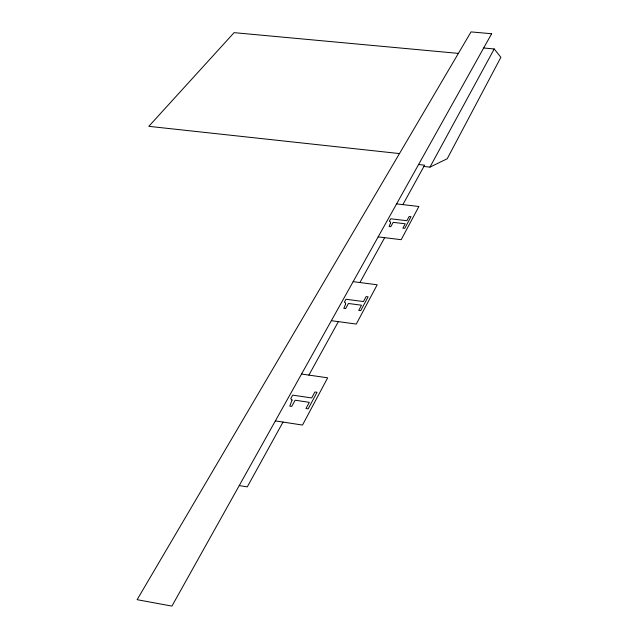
<?xml version="1.0" encoding="UTF-8"?>
<svg xmlns="http://www.w3.org/2000/svg" width="638" height="638" viewBox="0 0 638 638"><rect width="100%" height="100%" fill="white"/><g stroke="black" fill="none" stroke-linecap="round" stroke-linejoin="round"><path stroke-width="0.96" d="M429.956 167.116L494.219 48.959L500.886 57.308L447.214 158.758L429.956 167.116L423.911 166.454M283.009 422.077L247.281 486.882L239.242 485.574M308.896 375.104L338.371 321.632M359.92 282.538L384.65 237.679M402.865 204.631L424.621 165.17L418.592 164.508M483.676 48.002L494.219 48.959M458.395 53.385L234.098 32.65L148.821 126.34L399.468 153.575M396.589 203.897L418.887 206.489L401.206 239.689L378.159 236.881M353.149 281.661L377.202 284.771L356.283 324.064L331.353 320.683M301.543 374.035L327.661 377.816L302.516 425.052L275.361 420.905M292.06 400.058L289.78 406.127L291.718 406.422L295.139 400.217L309.326 402.331L305.977 408.559L308.154 408.886L317.038 392.282L314.893 391.971L311.679 397.945L292.69 395.129L290.729 398.646L292.06 400.058M390.608 222.814L389.116 226.514L390.767 226.713L393.168 222.351L405.242 223.794L402.889 228.165L404.747 228.388L410.992 216.721L409.157 216.505L406.9 220.708L390.719 218.786L389.347 221.266L390.352 221.809L390.608 222.814M345.644 304.015L343.834 308.401L345.613 308.632L348.452 303.481L361.499 305.211L358.723 310.387L360.725 310.65L368.11 296.845L366.132 296.582L363.461 301.559L345.987 299.254L344.361 302.181L345.421 302.827L345.644 304.015M491.643 33.734L171.917 606.1L137.114 599.68L471.027 31.9L491.643 33.734"/></g></svg>
